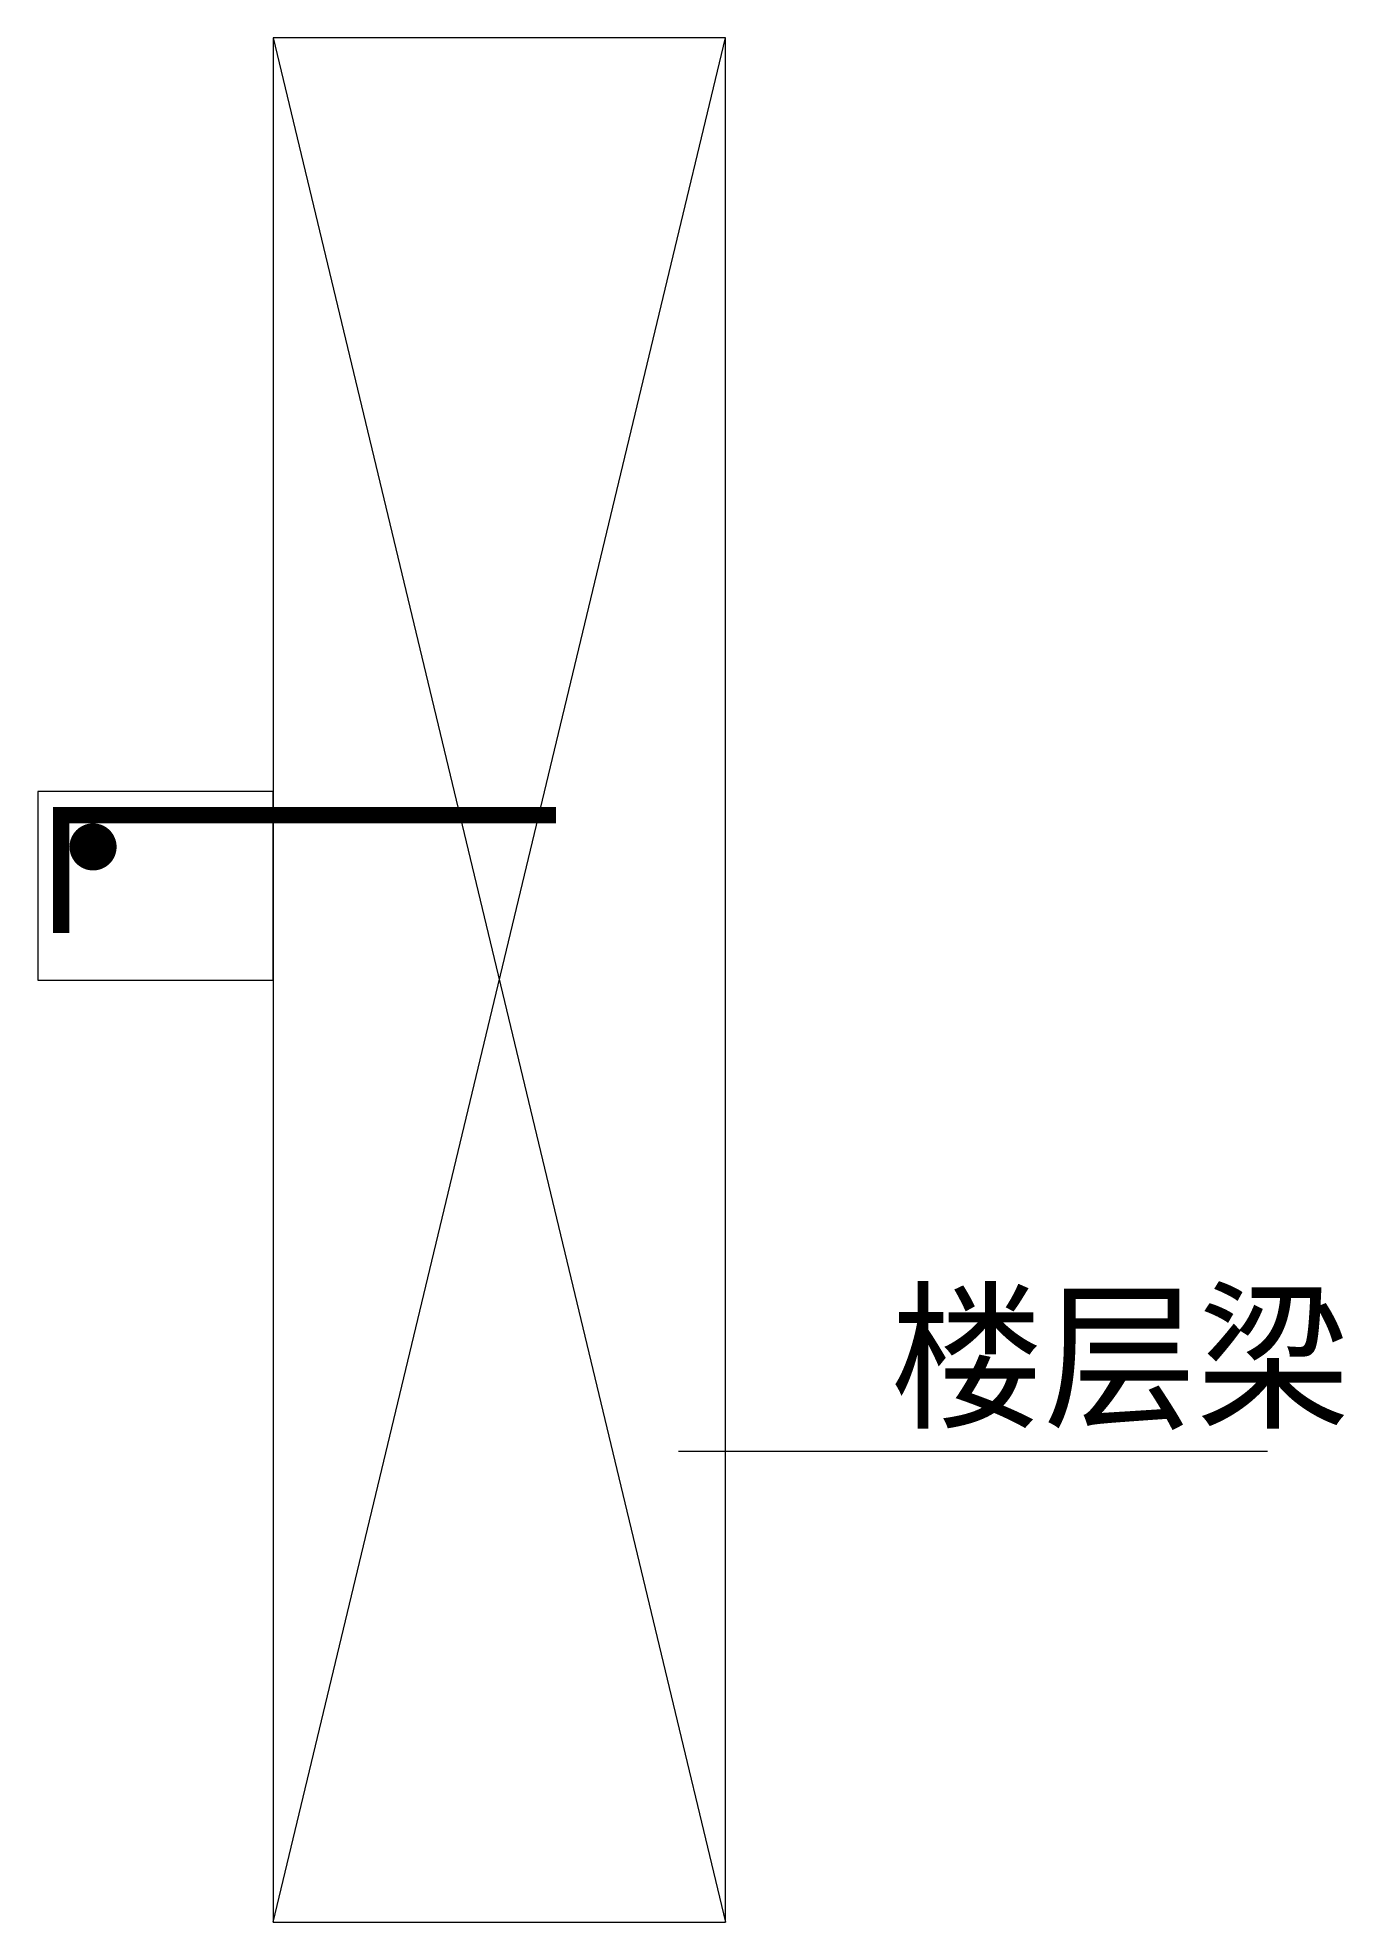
# Model space of a CAD drawing. Extents: x -500 to 2273, y -2000 to 2000.
import ezdxf

# ---------------------------------------------------------------- set-up
doc = ezdxf.new("R2010")
doc.units = 0
doc.header["$MEASUREMENT"] = 0
doc.layers.add('S-OTHER-THIN', color=3, linetype='Continuous', lineweight=0)
doc.layers.add('S-TEXT', color=7, linetype='Continuous', lineweight=0)
doc.layers.add('S-REIN', color=6, linetype='Continuous')
doc.layers.add('S-REIN-POINT', color=30, linetype='Continuous')

msp = doc.modelspace()

# ---------------------------------------------------------------- linework, layer by layer
at = {"layer": 'S-OTHER-THIN', "color": 7}
for p, q in [((0, -2000), (960, 2000)), ((0, 2000), (960, -2000)), ((0, 400), (-500, 400)), ((-500, 400), (-500, 0)), ((0, 0), (0, 400)), ((-500, 0), (0, 0)), ((860, -1000), (2110, -1000))]:
    msp.add_line(p, q, dxfattribs=at)
msp.add_lwpolyline([(0, -2000), (960, -2000), (960, 2000), (0, 2000)], close=True, dxfattribs=at)
at = {"layer": 'S-REIN', "const_width": 35}
msp.add_lwpolyline([(600, 350), (0, 350), (-50, 350), (-450, 350), (-450, 100)], dxfattribs=at)
at = {"layer": 'S-REIN-POINT', "const_width": 50}
msp.add_lwpolyline([(-357.5, 282.5, 1), (-407.5, 282.5, 1)], format="xyb", close=True, dxfattribs=at)

# ---------------------------------------------------------------- texts
at = {"layer": 'S-TEXT', "color": 7}
msp.add_text('楼层梁', height=250, dxfattribs=at).set_placement((1310, -925))

doc.saveas('drawing.dxf')
